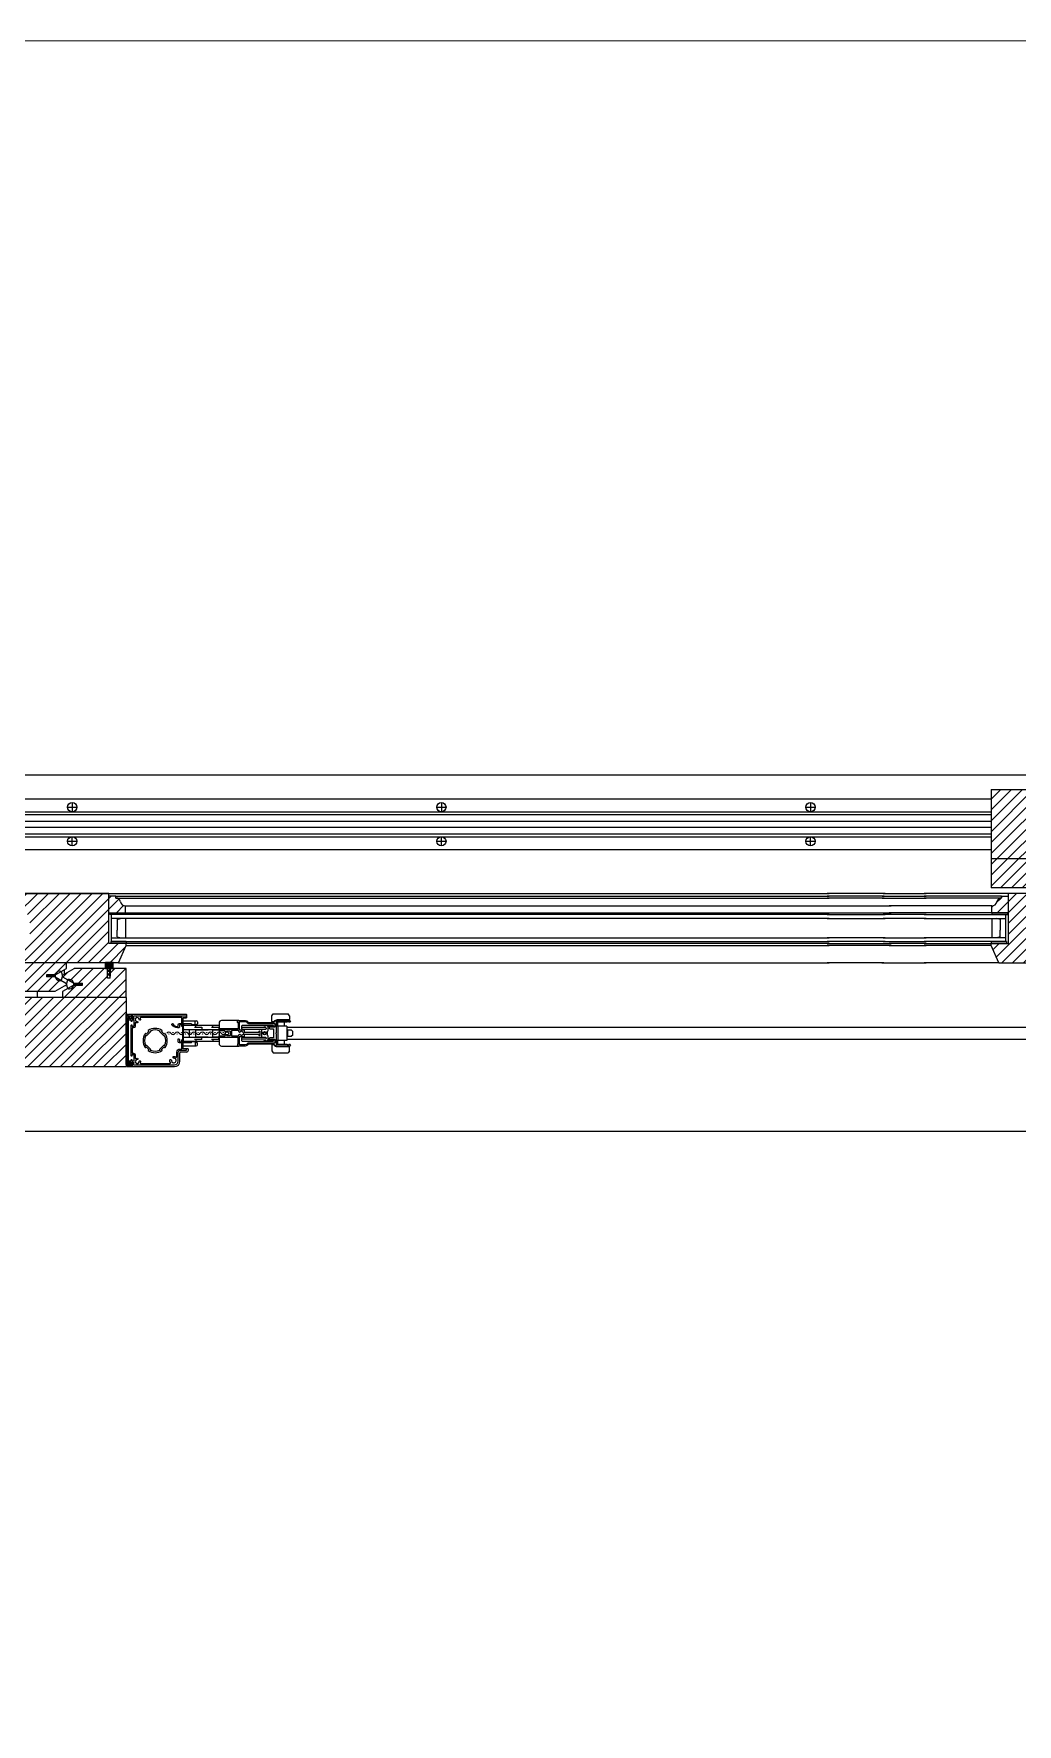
# Model space of a CAD drawing. Header units: inches. Extents: x 1985 to 11287, y 379 to 3234.
# Drawn here: x 8027.4 to 8059.4, y 1405.7 to 1460.6 of the extents above; entities that cross this region are included whole.
import ezdxf

# ---------------------------------------------------------------- set-up
doc = ezdxf.new("R2010")
doc.units = ezdxf.units.IN
doc.header["$MEASUREMENT"] = 0
doc.layers.get('0').update_dxf_attribs({"linetype": 'CONTINUOUS'})
for name, color, linetype in [('glass 99', 6, 'CONTINUOUS'), ('glazing tape 99', 7, 'CONTINUOUS'), ('hardware 99', 94, 'CONTINUOUS'), ('hatch 99', 1, 'CONTINUOUS'), ('screen 99', 4, 'CONTINUOUS'), ('separation 99', 3, 'CONTINUOUS'), ('weatherstripping 99', 5, 'CONTINUOUS'), ('wood detail 99', 7, 'CONTINUOUS')]:
    doc.layers.add(name, color=color, linetype=linetype)
pattern_1 = [(45, (8381.80447, 1077.70195), (-0.1767767, 0.1767767), [])]

# ---------------------------------------------------------------- blocks, each defined once
blk = doc.blocks.new('_Screen01')
for centre in [(5.2, 0.5), (1.7, -0.5)]:
    blk.add_circle(centre, 0.1)
for centre, start, end in [((1.7, -1), 30, 150), ((5.2, 1), 210, 330)]:
    blk.add_arc(centre, 2, start, end)

msp = doc.modelspace()

# ---------------------------------------------------------------- hatches: boundary and pattern name
at = {"layer": 'glazing tape 99'}
h = msp.add_hatch(color=7, dxfattribs=at)
h.paths.add_polyline_path([(8029.920043, 1432.070459), (8030.420043, 1432.070459), (8030.420043, 1432.007959), (8029.920043, 1432.007959)])
h.paths.add_polyline_path([(8029.943543, 1431.132959), (8030.443543, 1431.132959), (8030.443543, 1431.070459), (8029.943543, 1431.070459)])
h = msp.add_hatch(color=7, dxfattribs=at)
h.paths.add_polyline_path([(8029.920043, 1432.070459), (8030.420043, 1432.070459), (8030.420043, 1432.007959), (8029.920043, 1432.007959)])
h.paths.add_polyline_path([(8029.943543, 1431.132959), (8030.443543, 1431.132959), (8030.443543, 1431.070459), (8029.943543, 1431.070459)])
h = msp.add_hatch(color=7, dxfattribs=at)
h.paths.add_polyline_path([(8058.592042, 1432.070459), (8059.092042, 1432.070459), (8059.092042, 1432.007959), (8058.592042, 1432.007959)])
h.paths.add_polyline_path([(8058.568542, 1431.132959), (8059.068542, 1431.132959), (8059.068542, 1431.070459), (8058.568542, 1431.070459)])
h = msp.add_hatch(color=7, dxfattribs=at)
h.paths.add_polyline_path([(8058.592042, 1432.070459), (8059.092042, 1432.070459), (8059.092042, 1432.007959), (8058.592042, 1432.007959)])
h.paths.add_polyline_path([(8058.568542, 1431.132959), (8059.068542, 1431.132959), (8059.068542, 1431.070459), (8058.568542, 1431.070459)])
at = {"layer": 'hatch 99'}
h = msp.add_hatch(dxfattribs=at)
h.set_pattern_fill('ANSI31', color=256, scale=2, style=0)
h.set_pattern_definition(pattern_1)
h.paths.add_polyline_path([(8062.388792, 1435.796959, 0.350781059), (8062.245664, 1435.921959), (8062.232542, 1435.921959), (8062.232542, 1435.984459), (8062.006027, 1435.984459), (8062.006027, 1435.445459), (8062.545042, 1435.445459), (8062.545042, 1435.671959, -0.375199902)], flags=17)
h.paths.add_polyline_path([(8062.006027, 1436.070459), (8058.568542, 1436.070459), (8058.568542, 1433.820459), (8062.32747, 1433.820459), (8062.568542, 1434.382959), (8062.568542, 1434.445459), (8062.006027, 1434.445459)])
h.paths.add_polyline_path([(8060.631042, 1433.632963), (8060.631042, 1433.820459), (8058.568542, 1433.820459), (8058.568542, 1432.882959), (8060.256035, 1432.882959), (8060.631042, 1433.099469), (8060.631042, 1433.149707), (8060.266656, 1433.360085), (8059.985332, 1433.360085), (8059.985332, 1433.422585), (8060.266656, 1433.422585)])
h.paths.add_polyline_path([(8062.568542, 1433.632959), (8062.056189, 1433.632959), (8062.056189, 1433.319352), (8061.962189, 1433.319352), (8061.962189, 1433.632959), (8060.881035, 1433.632959), (8060.506042, 1433.416457), (8060.506042, 1433.366213), (8060.870422, 1433.155838), (8061.151752, 1433.155838), (8061.151752, 1433.093338), (8060.870422, 1433.093338), (8060.506042, 1432.882963), (8060.506042, 1432.695459), (8062.568542, 1432.695459)])
h.paths.add_polyline_path([(8059.131056, 1432.609459), (8058.901242, 1432.609459), (8058.901242, 1432.546959), (8058.888979, 1432.546959, 0.35125577), (8058.748771, 1432.424771, -0.380557848), (8058.592042, 1432.296959), (8058.592042, 1432.070459), (8059.131056, 1432.070459)], flags=17)
h.paths.add_polyline_path([(8062.568542, 1432.695459), (8059.131056, 1432.695459), (8059.131056, 1431.070459), (8058.568542, 1431.070459), (8058.568542, 1431.007959), (8058.809613, 1430.445459), (8062.568542, 1430.445459)])
h = msp.add_hatch(dxfattribs=at)
h.set_pattern_fill('ANSI31', color=256, scale=2, style=0)
h.set_pattern_definition(pattern_1)
h.paths.add_polyline_path([(8030.420043, 1432.296959, -0.375199902), (8030.263793, 1432.421959, 0.350781059), (8030.120665, 1432.546959), (8030.107543, 1432.546959), (8030.107543, 1432.609459), (8029.881029, 1432.609459), (8029.881029, 1432.070459), (8030.420043, 1432.070459)], flags=17)
h.paths.add_polyline_path([(8029.881029, 1432.695459), (8026.506043, 1432.695459), (8026.443543, 1432.695459), (8026.443543, 1432.429834), (8026.443543, 1432.007959), (8027.318543, 1432.007959), (8027.318543, 1431.132959), (8026.443543, 1431.132959), (8026.443543, 1430.445459), (8030.202472, 1430.445459), (8030.443543, 1431.007959), (8030.443543, 1431.070459), (8029.881029, 1431.070459)])
h.paths.add_polyline_path([(8028.141657, 1429.985085), (8027.860333, 1429.985085), (8027.860333, 1430.047585), (8028.141657, 1430.047585), (8028.506043, 1430.257963), (8028.506043, 1430.445459), (8026.506043, 1430.445459), (8026.443543, 1430.445459), (8026.443543, 1429.976709), (8026.443543, 1429.507959), (8028.131036, 1429.507959), (8028.506043, 1429.724469), (8028.506043, 1429.774707)])
h.paths.add_polyline_path([(8030.443543, 1430.257959), (8029.93119, 1430.257959), (8029.93119, 1429.944352), (8029.83719, 1429.944352), (8029.83719, 1430.257959), (8028.756036, 1430.257959), (8028.381043, 1430.041457), (8028.381043, 1429.991213), (8028.745424, 1429.780838), (8029.026753, 1429.780838), (8029.026753, 1429.718338), (8028.745424, 1429.718338), (8028.381043, 1429.507963), (8028.381043, 1429.320459), (8030.443543, 1429.320459)])
h.paths.add_polyline_path([(8030.443543, 1429.320459), (8027.006057, 1429.320459), (8027.006057, 1427.695459), (8026.443543, 1427.695459), (8026.443543, 1427.632959), (8026.684615, 1427.070459), (8030.443543, 1427.070459)])
h.paths.add_polyline_path([(8027.006057, 1429.234459), (8026.776243, 1429.234459), (8026.776243, 1429.171959), (8026.76398, 1429.171959, 0.35125577), (8026.623772, 1429.049771, -0.380557848), (8026.467043, 1428.921959), (8026.467043, 1428.695459), (8027.006057, 1428.695459)], flags=17)
at = {"layer": 'weatherstripping 99'}
h = msp.add_hatch(dxfattribs=at)
h.set_pattern_fill('ANSI36', color=256, scale=0.125, angle=315, style=0)
h.set_pattern_definition([(90, (9619.996642, 1618.080262), (-0.015625, 0.02734375), [0.0390625, -0.0078125, 0, -0.0078125])])
h.paths.add_polyline_path([(8029.77469, 1430.442292), (8029.77469, 1430.287852), (8030.02469, 1430.287852), (8030.02469, 1430.455394)])
msp.add_hatch(color=256, dxfattribs=at).paths.add_polyline_path([(8029.77469, 1430.287852), (8029.77469, 1430.256879), (8029.870211, 1430.256861), (8029.899939, 1430.223271), (8029.899939, 1430.163477), (8029.83769, 1430.207013), (8029.83769, 1430.178716), (8029.899939, 1430.13518), (8029.899939, 1430.056292), (8029.83769, 1430.099828), (8029.83769, 1430.071531), (8029.916439, 1430.005006), (8029.931191, 1430.005006), (8029.931191, 1430.256849), (8030.02469, 1430.25683), (8030.02469, 1430.287852)])

# ---------------------------------------------------------------- linework, layer by layer
at = {"layer": 'glass 99', "color": 6}
for p, q in [((8053.239438, 1432.007959), (8029.920043, 1432.007959)), ((8053.301938, 1432.007959), (8029.920043, 1432.007959)), ((8029.974729, 1431.132959), (8029.974729, 1432.007959)), ((8029.974729, 1431.132959), (8029.974729, 1432.007959)), ((8053.239438, 1432.007959), (8055.053674, 1432.007959)), ((8053.301938, 1432.007959), (8055.116174, 1432.007959)), ((8056.385767, 1432.007959), (8055.053674, 1432.007959)), ((8056.448267, 1432.007959), (8055.116174, 1432.007959)), ((8056.385767, 1432.007959), (8059.092042, 1432.007959)), ((8056.448267, 1432.007959), (8059.092042, 1432.007959)), ((8059.037356, 1431.132959), (8059.037356, 1432.007959)), ((8059.037356, 1431.132959), (8059.037356, 1432.007959)), ((8053.239438, 1431.882959), (8029.974729, 1431.882959)), ((8053.301938, 1431.882959), (8029.974729, 1431.882959)), ((8030.158037, 1431.852968), (8030.26582, 1431.882959)), ((8030.158037, 1431.852968), (8030.26582, 1431.882959)), ((8030.158037, 1431.852968), (8030.158037, 1431.507959)), ((8030.158037, 1431.852968), (8030.158037, 1431.507959)), ((8030.158037, 1431.28795), (8030.158037, 1431.507959)), ((8030.158037, 1431.28795), (8030.158037, 1431.507959)), ((8030.422417, 1431.882959), (8030.422417, 1431.257959)), ((8030.422417, 1431.882959), (8030.422417, 1431.257959)), ((8053.239438, 1431.882959), (8055.053674, 1431.882959)), ((8053.301938, 1431.882959), (8055.116174, 1431.882959)), ((8056.385767, 1431.882959), (8055.053674, 1431.882959)), ((8056.448267, 1431.882959), (8055.116174, 1431.882959)), ((8056.385767, 1431.882959), (8059.037356, 1431.882959)), ((8056.448267, 1431.882959), (8059.037356, 1431.882959)), ((8058.592042, 1431.882959), (8058.592042, 1431.257959)), ((8058.592042, 1431.882959), (8058.592042, 1431.257959)), ((8058.856422, 1431.852968), (8058.748639, 1431.882959)), ((8058.856422, 1431.852968), (8058.748639, 1431.882959)), ((8058.856422, 1431.852968), (8058.856422, 1431.507959)), ((8058.856422, 1431.852968), (8058.856422, 1431.507959)), ((8058.856422, 1431.28795), (8058.856422, 1431.507959)), ((8058.856422, 1431.28795), (8058.856422, 1431.507959)), ((8029.943543, 1431.132959), (8053.239438, 1431.132959)), ((8029.943543, 1431.132959), (8053.301938, 1431.132959)), ((8029.974729, 1431.257959), (8053.239438, 1431.257959)), ((8029.974729, 1431.257959), (8053.301938, 1431.257959)), ((8030.158037, 1431.28795), (8030.26582, 1431.257959)), ((8030.158037, 1431.28795), (8030.26582, 1431.257959)), ((8055.053674, 1431.257959), (8053.239438, 1431.257959)), ((8055.053674, 1431.132959), (8053.239438, 1431.132959)), ((8055.116174, 1431.257959), (8053.301938, 1431.257959)), ((8055.116174, 1431.132959), (8053.301938, 1431.132959)), ((8055.053674, 1431.257959), (8056.385767, 1431.257959)), ((8055.053674, 1431.132959), (8056.385767, 1431.132959)), ((8055.116174, 1431.257959), (8056.448267, 1431.257959)), ((8055.116174, 1431.132959), (8056.448267, 1431.132959)), ((8059.037356, 1431.257959), (8056.385767, 1431.257959)), ((8059.068542, 1431.132959), (8056.385767, 1431.132959)), ((8059.037356, 1431.257959), (8056.448267, 1431.257959)), ((8059.068542, 1431.132959), (8056.448267, 1431.132959)), ((8058.856422, 1431.28795), (8058.748639, 1431.257959)), ((8058.856422, 1431.28795), (8058.748639, 1431.257959))]:
    msp.add_line(p, q, dxfattribs=at)
at = {"layer": 'glazing tape 99', "color": 7}
for p, q in [((8029.920043, 1432.070459), (8029.920043, 1432.007959)), ((8029.920043, 1432.070459), (8029.920043, 1432.007959)), ((8030.420043, 1432.070459), (8030.420043, 1432.007959)), ((8030.420043, 1432.070459), (8030.420043, 1432.007959)), ((8058.592042, 1432.070459), (8058.592042, 1432.007959)), ((8058.592042, 1432.070459), (8058.592042, 1432.007959)), ((8059.092042, 1432.070459), (8059.092042, 1432.007959)), ((8059.092042, 1432.070459), (8059.092042, 1432.007959))]:
    msp.add_line(p, q, dxfattribs=at)
at = {"layer": 'glazing tape 99'}
for p, q in [((8030.420043, 1432.007959), (8029.920043, 1432.007959)), ((8030.420043, 1432.007959), (8029.920043, 1432.007959)), ((8059.092042, 1432.007959), (8058.592042, 1432.007959)), ((8059.092042, 1432.007959), (8058.592042, 1432.007959)), ((8029.943543, 1431.132959), (8029.943543, 1431.070459)), ((8030.443543, 1431.132959), (8029.943543, 1431.132959)), ((8029.943543, 1431.132959), (8029.943543, 1431.070459)), ((8030.443543, 1431.132959), (8029.943543, 1431.132959)), ((8030.443543, 1431.132959), (8030.443543, 1431.070459)), ((8030.443543, 1431.132959), (8030.443543, 1431.070459)), ((8058.568542, 1431.132959), (8059.068542, 1431.132959)), ((8058.568542, 1431.132959), (8058.568542, 1431.070459)), ((8058.568542, 1431.132959), (8059.068542, 1431.132959)), ((8058.568542, 1431.132959), (8058.568542, 1431.070459)), ((8059.068542, 1431.132959), (8059.068542, 1431.070459)), ((8059.068542, 1431.132959), (8059.068542, 1431.070459))]:
    msp.add_line(p, q, dxfattribs=at)
at = {"layer": 'hardware 99'}
for p, q in [((8026.443543, 1435.770459), (8058.568542, 1435.770459)), ((8026.443543, 1435.350459), (8058.568542, 1435.350459)), ((8026.443543, 1435.260459), (8058.568542, 1435.260459)), ((8028.543543, 1435.500459), (8028.843543, 1435.500459)), ((8028.693543, 1435.650459), (8028.693543, 1435.350459)), ((8040.543543, 1435.500459), (8040.843543, 1435.500459)), ((8040.693543, 1435.650459), (8040.693543, 1435.350459)), ((8052.543543, 1435.500459), (8052.843543, 1435.500459)), ((8052.693543, 1435.650459), (8052.693543, 1435.350459)), ((8026.443543, 1435.045459), (8058.568542, 1435.045459)), ((8026.443543, 1434.845459), (8058.568542, 1434.845459)), ((8026.443543, 1434.630459), (8058.568542, 1434.630459)), ((8026.443543, 1434.540459), (8058.568542, 1434.540459)), ((8028.543543, 1434.390459), (8028.843543, 1434.390459)), ((8028.693543, 1434.240459), (8028.693543, 1434.540459)), ((8040.543543, 1434.390459), (8040.843543, 1434.390459)), ((8040.693543, 1434.240459), (8040.693543, 1434.540459)), ((8052.543543, 1434.390459), (8052.843543, 1434.390459)), ((8052.693543, 1434.240459), (8052.693543, 1434.540459)), ((8026.443543, 1434.120459), (8058.568542, 1434.120459))]:
    msp.add_line(p, q, dxfattribs=at)
for centre in [(8028.693543, 1435.500459), (8040.693543, 1435.500459), (8052.693543, 1435.500459), (8028.693543, 1434.390459), (8040.693543, 1434.390459), (8052.693543, 1434.390459)]:
    msp.add_circle(centre, 0.15, dxfattribs=at)
at = {"layer": 'screen 99'}
for p, q in [((8030.520568, 1428.724074), (8030.611424, 1428.716125)), ((8032.404169, 1428.763369), (8030.522283, 1428.763369)), ((8030.664015, 1428.716125), (8030.611424, 1428.716125)), ((8030.664015, 1428.716125), (8030.664015, 1428.633448)), ((8032.293933, 1428.65707), (8032.293933, 1427.649198)), ((8032.404169, 1428.65707), (8032.293933, 1428.65707)), ((8032.293933, 1427.661009), (8032.293933, 1428.645259)), ((8032.423854, 1428.676755), (8032.423854, 1428.743684)), ((8035.184611, 1428.723999), (8035.223981, 1428.783054)), ((8035.184611, 1428.53896), (8035.184611, 1428.723999)), ((8035.223981, 1428.783054), (8035.716106, 1428.783054)), ((8035.755476, 1428.723999), (8035.716106, 1428.783054)), ((8035.755476, 1428.723999), (8035.755476, 1428.598015)), ((8030.510472, 1428.613763), (8030.510472, 1427.220065)), ((8030.664015, 1428.633448), (8030.530157, 1428.633448)), ((8032.277576, 1428.369669), (8032.254563, 1428.369669)), ((8032.293933, 1428.562582), (8032.727003, 1428.562582)), ((8032.569523, 1428.464157), (8032.293933, 1428.464157)), ((8032.313618, 1427.905103), (8032.313618, 1428.401165)), ((8032.333303, 1428.42085), (8032.687633, 1428.42085)), ((8032.333303, 1428.279118), (8033.468079, 1428.279118)), ((8032.510468, 1428.02715), (8032.510468, 1428.279118)), ((8032.569523, 1428.464157), (8032.569523, 1428.432661)), ((8032.707318, 1428.432661), (8032.569523, 1428.432661)), ((8032.620704, 1428.42085), (8032.620704, 1428.432661)), ((8032.908105, 1428.34211), (8032.667948, 1428.34211)), ((8032.679759, 1428.432661), (8032.679759, 1428.42085)), ((8032.687633, 1428.432661), (8032.687633, 1428.562582)), ((8032.707318, 1428.432661), (8032.766373, 1428.464157)), ((8032.707318, 1428.34211), (8032.707318, 1428.401165)), ((8032.707318, 1428.02715), (8032.707318, 1428.279118)), ((8032.707318, 1428.267307), (8033.108892, 1428.267307)), ((8032.727003, 1428.416913), (8033.238813, 1428.416913)), ((8032.766373, 1428.523212), (8032.766373, 1428.464157)), ((8032.908105, 1428.349984), (8032.908105, 1428.298803)), ((8033.108892, 1428.279118), (8033.108892, 1428.267307)), ((8033.459285, 1428.34211), (8033.219128, 1428.34211)), ((8033.258498, 1428.34211), (8033.258498, 1428.397228)), ((8033.258498, 1428.02715), (8033.258498, 1428.279118)), ((8033.258498, 1428.267307), (8033.468079, 1428.267307)), ((8033.278183, 1428.416913), (8033.468079, 1428.416913)), ((8033.459285, 1428.349984), (8033.459285, 1428.298803)), ((8033.468079, 1428.487779), (8033.468079, 1427.818489)), ((8034.07044, 1428.294866), (8033.487764, 1428.294866)), ((8034.105873, 1428.566519), (8033.546819, 1428.566519)), ((8034.07044, 1428.506315), (8034.07044, 1428.546834)), ((8034.090125, 1428.479905), (8034.090125, 1428.314551)), ((8034.208235, 1428.298803), (8034.208235, 1428.397228)), ((8034.22792, 1428.416913), (8035.21217, 1428.416913)), ((8034.97595, 1428.34211), (8034.22792, 1428.34211)), ((8034.97595, 1428.279118), (8034.22792, 1428.279118)), ((8034.85784, 1428.02715), (8034.85784, 1428.279118)), ((8034.995635, 1428.322425), (8034.995635, 1428.298803)), ((8035.05469, 1428.369669), (8035.034724, 1428.389354)), ((8035.038942, 1428.220063), (8035.05469, 1428.220063)), ((8035.038942, 1428.086205), (8035.038942, 1428.220063)), ((8035.21217, 1428.369669), (8035.05469, 1428.369669)), ((8035.05469, 1428.369669), (8035.05469, 1428.220063)), ((8035.238749, 1428.527149), (8035.196422, 1428.527149)), ((8035.231855, 1428.397228), (8035.231855, 1428.389354)), ((8035.664925, 1428.389354), (8035.318469, 1428.389354)), ((8035.743665, 1428.586204), (8035.357839, 1428.586204)), ((8035.361776, 1428.586204), (8035.361776, 1428.566519)), ((8035.361776, 1428.511401), (8035.361776, 1428.389354)), ((8035.377524, 1428.389354), (8035.377524, 1427.916914)), ((8035.578311, 1428.586204), (8035.578311, 1428.566519)), ((8035.578311, 1428.511401), (8035.578311, 1428.389354)), ((8035.664925, 1428.389354), (8035.664925, 1427.916914)), ((8035.688547, 1428.251559), (8035.688547, 1428.054709)), ((8035.865712, 1428.212189), (8035.826342, 1428.251559)), ((8035.865712, 1428.094079), (8035.826342, 1428.054709)), ((8032.412043, 1427.542899), (8032.215193, 1427.542899)), ((8032.277576, 1427.936599), (8032.254563, 1427.936599)), ((8032.569523, 1427.842111), (8032.293933, 1427.842111)), ((8032.293933, 1427.743686), (8032.727003, 1427.743686)), ((8032.451413, 1427.649198), (8032.293933, 1427.649198)), ((8032.333303, 1428.02715), (8033.468079, 1428.02715)), ((8032.687633, 1427.885418), (8032.333303, 1427.885418)), ((8032.471098, 1427.601954), (8032.471098, 1427.629513)), ((8032.707318, 1427.873607), (8032.569523, 1427.873607)), ((8032.569523, 1427.842111), (8032.569523, 1427.873607)), ((8032.620704, 1427.873607), (8032.620704, 1427.885418)), ((8032.667948, 1427.964158), (8032.908105, 1427.964158)), ((8032.679759, 1427.885418), (8032.679759, 1427.873607)), ((8032.687633, 1427.873607), (8032.687633, 1427.743686)), ((8032.707318, 1428.038961), (8033.108892, 1428.038961)), ((8032.707318, 1427.964158), (8032.707318, 1427.905103)), ((8032.707318, 1427.873607), (8032.766373, 1427.842111)), ((8033.238813, 1427.889355), (8032.727003, 1427.889355)), ((8032.766373, 1427.783056), (8032.766373, 1427.842111)), ((8032.908105, 1427.956284), (8032.908105, 1428.007465)), ((8033.108892, 1428.038961), (8033.108892, 1428.02715)), ((8033.219128, 1427.964158), (8033.459285, 1427.964158)), ((8033.258498, 1428.038961), (8033.468079, 1428.038961)), ((8033.258498, 1427.964158), (8033.258498, 1427.90904)), ((8033.468079, 1427.889355), (8033.278183, 1427.889355)), ((8033.459285, 1427.956284), (8033.459285, 1428.007465)), ((8034.07044, 1428.011402), (8033.487764, 1428.011402)), ((8033.546819, 1427.739749), (8034.105873, 1427.739749)), ((8034.07044, 1427.799953), (8034.07044, 1427.759434)), ((8034.090125, 1427.826363), (8034.090125, 1427.991717)), ((8034.208235, 1427.90904), (8034.208235, 1428.007465)), ((8034.22792, 1428.02715), (8034.97595, 1428.02715)), ((8034.97595, 1427.964158), (8034.22792, 1427.964158)), ((8035.21217, 1427.889355), (8034.22792, 1427.889355)), ((8034.995635, 1428.007465), (8034.995635, 1427.983843)), ((8035.05469, 1427.936599), (8035.034724, 1427.916914)), ((8035.05469, 1428.086205), (8035.038942, 1428.086205)), ((8035.05469, 1428.086205), (8035.05469, 1427.936599)), ((8035.05469, 1427.936599), (8035.21217, 1427.936599)), ((8035.184611, 1427.767308), (8035.184611, 1427.582269)), ((8035.184611, 1427.582269), (8035.223981, 1427.523214)), ((8035.238749, 1427.779119), (8035.196422, 1427.779119)), ((8035.231855, 1427.916914), (8035.231855, 1427.90904)), ((8035.664925, 1427.916914), (8035.318469, 1427.916914)), ((8035.357839, 1427.720064), (8035.743665, 1427.720064)), ((8035.361776, 1427.916914), (8035.361776, 1427.794867)), ((8035.361776, 1427.739749), (8035.361776, 1427.720064)), ((8035.578311, 1427.916914), (8035.578311, 1427.794867)), ((8035.578311, 1427.739749), (8035.578311, 1427.720064)), ((8035.755476, 1427.582269), (8035.716106, 1427.523214)), ((8035.755476, 1427.582269), (8035.755476, 1427.708253)), ((8030.481198, 1427.109754), (8030.572054, 1427.117703)), ((8030.482913, 1427.070459), (8032.018343, 1427.070459)), ((8030.664015, 1427.20038), (8030.530157, 1427.20038)), ((8030.572054, 1427.117703), (8030.664015, 1427.117703)), ((8030.664015, 1427.20038), (8030.664015, 1427.117703)), ((8032.195508, 1427.247624), (8032.195508, 1427.523214)), ((8035.223981, 1427.523214), (8035.716106, 1427.523214))]:
    msp.add_line(p, q, dxfattribs=at)
for points in [[(8030.471102, 1427.129514, -0.414213562), (8030.443543, 1427.157073), (8030.443543, 1428.771243, -0.414213562), (8030.455354, 1428.783054), (8030.471102, 1428.783054, -0.414213562), (8030.482913, 1428.771243), (8030.482913, 1428.716125, 0.414213562), (8030.494724, 1428.704314), (8030.620708, 1428.704314, -0.855700792), (8030.626721, 1428.665885), (8030.575869, 1428.649572, -0.50834698), (8030.56559, 1428.65707), (8030.56559, 1428.661007, 0.414213562), (8030.557716, 1428.668881), (8030.502598, 1428.668881, 0.414213562), (8030.490787, 1428.65707), (8030.490787, 1428.170992, -0.131652498), (8030.489732, 1428.167055), (8030.483968, 1428.157071, 0.267949192), (8030.483968, 1428.149197), (8030.489732, 1428.139213, -0.131652498), (8030.490787, 1428.135276), (8030.490787, 1427.934772, -0.131652498), (8030.489732, 1427.930835), (8030.483968, 1427.920851, 0.267949192), (8030.483968, 1427.912977), (8030.489732, 1427.902993, -0.131652498), (8030.490787, 1427.899056), (8030.490787, 1427.176758, 0.414213562), (8030.502598, 1427.164947), (8030.557716, 1427.164947, 0.414213562), (8030.56559, 1427.172821), (8030.56559, 1427.176758, -0.50834698), (8030.575869, 1427.184256), (8030.626721, 1427.167943, -0.855700792), (8030.620708, 1427.129514)], [(8031.16653, 1427.591702, 0.308651193), (8031.610316, 1427.591702, 0.470000501), (8031.612011, 1427.60981), (8031.604174, 1427.617647, -0.414213562), (8031.604174, 1427.63435), (8031.670987, 1427.701163, -0.414213562), (8031.68769, 1427.701163), (8031.695528, 1427.693326, 0.470000501), (8031.713636, 1427.695021, 0.308651193), (8031.713636, 1428.138807, 0.470000501), (8031.695528, 1428.140502), (8031.68769, 1428.132665, -0.414213562), (8031.670987, 1428.132665), (8031.604174, 1428.199478, -0.414213562), (8031.604174, 1428.216181), (8031.612011, 1428.224019, 0.470000501), (8031.610316, 1428.242127, 0.308651193), (8031.16653, 1428.242127, 0.470000501), (8031.164835, 1428.224019), (8031.172673, 1428.216181, -0.414213562), (8031.172673, 1428.199478), (8031.105859, 1428.132665, -0.414213562), (8031.089156, 1428.132665), (8031.081319, 1428.140502, 0.470000501), (8031.063211, 1428.138807, 0.308651193), (8031.063211, 1427.695021, 0.470000501), (8031.081319, 1427.693326), (8031.089156, 1427.701163, -0.414213562), (8031.105859, 1427.701163), (8031.172673, 1427.63435, -0.414213562), (8031.172673, 1427.617647), (8031.164835, 1427.60981, 0.470000501)], [(8031.544105, 1427.607407, 0.511162443), (8031.546135, 1427.620009), (8031.540145, 1427.625999, -0.414213562), (8031.540145, 1427.637134), (8031.668203, 1427.765193, -0.414213562), (8031.679339, 1427.765193), (8031.685329, 1427.759203, 0.511162443), (8031.697931, 1427.761232, 0.23733328), (8031.697931, 1428.072596, 0.511162443), (8031.685329, 1428.074626), (8031.679339, 1428.068636, -0.414213562), (8031.668203, 1428.068636), (8031.540145, 1428.196694, -0.414213562), (8031.540145, 1428.20783), (8031.546135, 1428.21382, 0.511162443), (8031.544105, 1428.226422, 0.23733328), (8031.232741, 1428.226422, 0.511162443), (8031.230712, 1428.21382), (8031.236702, 1428.20783, -0.414213562), (8031.236702, 1428.196694), (8031.108643, 1428.068636, -0.414213562), (8031.097508, 1428.068636), (8031.091518, 1428.074626, 0.511162443), (8031.078916, 1428.072596, 0.23733328), (8031.078916, 1427.761232, 0.511162443), (8031.091518, 1427.759203), (8031.097508, 1427.765193, -0.414213562), (8031.108643, 1427.765193), (8031.236702, 1427.637134, -0.414213562), (8031.236702, 1427.625999), (8031.230712, 1427.620009, 0.511162443), (8031.232741, 1427.607407, 0.23733328)], [(8033.822409, 1428.086205, 0.414213562), (8033.842094, 1428.10589), (8033.842094, 1428.200378, 0.414213562), (8033.822409, 1428.220063), (8033.714533, 1428.220063, 0.323907171), (8033.703314, 1428.211943, -0.852497554), (8033.664929, 1428.218095), (8033.664929, 1428.224, 0.414213562), (8033.653118, 1428.235811), (8033.47989, 1428.235811, -0.414213562), (8033.468079, 1428.247622), (8033.468079, 1428.259433, -0.414213562), (8033.495638, 1428.286992), (8034.078314, 1428.286992, 0.414213562), (8034.097999, 1428.306677), (8034.097999, 1428.48811, 0.365977382), (8034.088157, 1428.499755, -0.365977382), (8034.078314, 1428.511401), (8034.078314, 1428.53896, -0.414213562), (8034.105873, 1428.566519), (8034.314534, 1428.566519, -0.245392684), (8034.411462, 1428.515901, 0.245392684), (8034.427616, 1428.507464), (8035.244758, 1428.507464, 0.245392684), (8035.260912, 1428.515901, -0.245392684), (8035.357839, 1428.566519), (8035.76335, 1428.566519, -1), (8035.76335, 1428.511401), (8035.743665, 1428.511401, -0.414213562), (8035.735791, 1428.519275), (8035.735791, 1428.527149, 0.414213562), (8035.727917, 1428.535023), (8035.692484, 1428.535023, 0.414213562), (8035.68461, 1428.527149), (8035.68461, 1428.519275, -0.414213562), (8035.676736, 1428.511401), (8035.33028, 1428.511401, 0.414213562), (8035.318469, 1428.49959), (8035.318469, 1428.170992, -0.131652498), (8035.317415, 1428.167055), (8035.31165, 1428.157071, 0.267949192), (8035.31165, 1428.149197), (8035.317415, 1428.139213, -0.131652498), (8035.318469, 1428.135276), (8035.318469, 1427.806678, 0.414213562), (8035.33028, 1427.794867), (8035.676736, 1427.794867, -0.414213562), (8035.68461, 1427.786993), (8035.68461, 1427.779119, 0.414213562), (8035.692484, 1427.771245), (8035.727917, 1427.771245, 0.414213562), (8035.735791, 1427.779119), (8035.735791, 1427.786993, -0.414213562), (8035.743665, 1427.794867), (8035.76335, 1427.794867, -1), (8035.76335, 1427.739749), (8035.357839, 1427.739749, -0.245392684), (8035.260912, 1427.790368, 0.245392684), (8035.244758, 1427.798804), (8034.427616, 1427.798804, 0.245392684), (8034.411462, 1427.790368, -0.245392684), (8034.314534, 1427.739749), (8034.105873, 1427.739749, -0.414213562), (8034.078314, 1427.767308), (8034.078314, 1427.794867, -0.365977382), (8034.088157, 1427.806513, 0.365977382), (8034.097999, 1427.818159), (8034.097999, 1427.999591, 0.414213562), (8034.078314, 1428.019276), (8033.495638, 1428.019276, -0.414213562), (8033.468079, 1428.046835), (8033.468079, 1428.058646, -0.414213562), (8033.47989, 1428.070457), (8033.653118, 1428.070457, 0.414213562), (8033.664929, 1428.082268), (8033.664929, 1428.088174, -0.852497554), (8033.703314, 1428.094325, 0.323907171), (8033.714533, 1428.086205)], [(8034.177365, 1428.093095, -0.125502335), (8034.15094, 1428.109555, 0.345430296), (8034.126883, 1428.112984), (8034.103905, 1428.099718, 0.267949192), (8034.097999, 1428.089489), (8034.097999, 1428.06652, -0.414213562), (8034.086188, 1428.054709), (8033.893275, 1428.054709, -0.414213562), (8033.881464, 1428.06652), (8033.881464, 1428.239748, -0.414213562), (8033.893275, 1428.251559), (8034.086188, 1428.251559, -0.414213562), (8034.097999, 1428.239748), (8034.097999, 1428.216779, 0.267949192), (8034.103905, 1428.20655), (8034.127254, 1428.193069, 0.34688676), (8034.150714, 1428.196476, -0.126823654), (8034.177365, 1428.213173, -0.774596669), (8034.215484, 1428.213173, -0.731722677), (8034.215484, 1428.093095, -0.774596669)], [(8034.133432, 1428.519275, -0.414213562), (8034.145243, 1428.531086), (8034.314534, 1428.531086, -0.245392684), (8034.382383, 1428.495653, 0.245392684), (8034.427616, 1428.472031), (8035.267288, 1428.472031, -0.414213562), (8035.279099, 1428.46022), (8035.279099, 1428.359827, -0.414213562), (8035.267288, 1428.348016), (8035.117682, 1428.348016, 0.414213562), (8035.097997, 1428.328331), (8035.097997, 1428.320457, 0.414213562), (8035.117682, 1428.300772), (8035.227918, 1428.300772, -0.414213562), (8035.239729, 1428.288961), (8035.239729, 1428.017308, -0.414213562), (8035.227918, 1428.005497), (8035.117682, 1428.005497, 0.414213562), (8035.097997, 1427.985812), (8035.097997, 1427.977938, 0.414213562), (8035.117682, 1427.958253), (8035.267288, 1427.958253, -0.414213562), (8035.279099, 1427.946442), (8035.279099, 1427.846048, -0.414213562), (8035.267288, 1427.834237), (8034.427616, 1427.834237, 0.245392684), (8034.382383, 1427.810615, -0.245392684), (8034.314534, 1427.775182), (8034.145243, 1427.775182, -0.414213562), (8034.133432, 1427.786993), (8034.133432, 1428.035024, -0.414213562), (8034.145243, 1428.046835), (8034.275164, 1428.046835, 0.414213562), (8034.294849, 1428.06652), (8034.294849, 1428.115733, -0.414213562), (8034.30666, 1428.127544), (8034.747604, 1428.127544, -0.414213562), (8034.759415, 1428.115733), (8034.759415, 1428.094079, 1), (8034.798785, 1428.094079), (8034.798785, 1428.212189, 1), (8034.759415, 1428.212189), (8034.759415, 1428.190536, -0.414213562), (8034.747604, 1428.178725), (8034.30666, 1428.178725, -0.414213562), (8034.294849, 1428.190536), (8034.294849, 1428.239748, 0.414213562), (8034.275164, 1428.259433), (8034.145243, 1428.259433, -0.414213562), (8034.133432, 1428.271244)]]:
    msp.add_lwpolyline(points, format="xyb", close=True, dxfattribs=at)
for points in [[(8032.277576, 1428.369669), (8032.292878, 1428.396173, 0.131652498), (8032.293933, 1428.40011), (8032.293933, 1428.645259, -0.414213562), (8032.305744, 1428.65707), (8032.392358, 1428.65707, 0.414213562), (8032.412043, 1428.676755), (8032.412043, 1428.684629, 0.414213562), (8032.392358, 1428.704314), (8030.691574, 1428.704314, 0.939220534), (8030.689114, 1428.665099, -0.377964473), (8030.699448, 1428.65338), (8030.699448, 1428.637385, -0.414213562), (8030.687637, 1428.625574), (8030.56559, 1428.625574, -0.414213562), (8030.557716, 1428.633448), (8030.557716, 1428.649196, 0.414213562), (8030.549842, 1428.65707), (8030.541968, 1428.65707, 0.414213562), (8030.502598, 1428.6177), (8030.502598, 1428.601952, 0.414213562), (8030.514409, 1428.590141), (8030.589212, 1428.590141, -0.414213562), (8030.601023, 1428.57833), (8030.601023, 1428.554708, 0.414213562), (8030.612834, 1428.542897), (8030.628582, 1428.542897, 0.414213562), (8030.640393, 1428.554708), (8030.640393, 1428.57833, -0.414213562), (8030.652204, 1428.590141), (8030.687637, 1428.590141, -0.414213562), (8030.699448, 1428.57833), (8030.699448, 1428.38148, -0.414213562), (8030.687637, 1428.369669), (8030.652204, 1428.369669, -0.414213562), (8030.640393, 1428.38148), (8030.640393, 1428.405102, 0.414213562), (8030.628582, 1428.416913), (8030.612834, 1428.416913, 0.414213562), (8030.601023, 1428.405102), (8030.601023, 1427.428726, 0.414213562), (8030.612834, 1427.416915), (8030.628582, 1427.416915, 0.414213562), (8030.640393, 1427.428726), (8030.640393, 1427.452348, -0.414213562), (8030.652204, 1427.464159), (8030.687637, 1427.464159, -0.414213562), (8030.699448, 1427.452348), (8030.699448, 1427.255498, -0.414213562), (8030.687637, 1427.243687), (8030.652204, 1427.243687, -0.414213562), (8030.640393, 1427.255498), (8030.640393, 1427.27912, 0.414213562), (8030.628582, 1427.290931), (8030.612834, 1427.290931, 0.414213562), (8030.601023, 1427.27912), (8030.601023, 1427.255498, -0.414213562), (8030.589212, 1427.243687), (8030.514409, 1427.243687, 0.414213562), (8030.502598, 1427.231876), (8030.502598, 1427.216128, 0.414213562), (8030.541968, 1427.176758), (8030.549842, 1427.176758, 0.414213562), (8030.557716, 1427.184632), (8030.557716, 1427.20038, -0.414213562), (8030.56559, 1427.208254), (8030.687637, 1427.208254, -0.414213562), (8030.699448, 1427.196443), (8030.699448, 1427.180448, -0.377964473), (8030.689114, 1427.16873, 0.939220534), (8030.691574, 1427.129514), (8032.018343, 1427.129514, 0.414213562), (8032.136453, 1427.247624), (8032.136453, 1427.542899, -0.414213562), (8032.195508, 1427.601954), (8032.392358, 1427.601954, 0.414213562), (8032.412043, 1427.621639), (8032.412043, 1427.629513, 0.414213562), (8032.392358, 1427.649198), (8032.305744, 1427.649198, -0.414213562), (8032.293933, 1427.661009), (8032.293933, 1427.906158, 0.131652498), (8032.292878, 1427.910095), (8032.277576, 1427.936599)], [(8032.254563, 1428.369669), (8032.254563, 1428.416913, 0.414213562), (8032.242752, 1428.428724), (8032.187634, 1428.428724, 0.414213562), (8032.175823, 1428.416913), (8032.175823, 1428.349984, -0.414213562), (8032.156138, 1428.330299), (8032.116768, 1428.330299, -0.267949192), (8031.929243, 1428.438567, -1), (8031.963339, 1428.458252, 0.267949192), (8032.116768, 1428.369669), (8032.124642, 1428.369669, 0.414213562), (8032.136453, 1428.38148), (8032.136453, 1428.428724, -0.414213562), (8032.175823, 1428.468094), (8032.242752, 1428.468094, 0.414213562), (8032.254563, 1428.479905), (8032.254563, 1428.653133, 0.414213562), (8032.242752, 1428.664944), (8030.920411, 1428.664944, 0.533909272), (8030.902211, 1428.63776, -0.104861434), (8030.910039, 1428.595189, -1), (8030.870684, 1428.596255, 2.509845705), (8030.807507, 1428.533078, -1), (8030.808573, 1428.493723, -0.104861434), (8030.766002, 1428.501552, 0.533909272), (8030.738818, 1428.483351), (8030.738818, 1428.38148, -0.414213562), (8030.687637, 1428.330299), (8030.652204, 1428.330299, 0.414213562), (8030.640393, 1428.318488), (8030.640393, 1427.51534, 0.414213562), (8030.652204, 1427.503529), (8030.687637, 1427.503529, -0.414213562)], [(8030.687637, 1427.503529, -0.414213562), (8030.738818, 1427.452348), (8030.738818, 1427.350477, 0.533909272), (8030.766002, 1427.332277, -0.104861434), (8030.808573, 1427.340105, -1), (8030.807507, 1427.30075, 2.509845705), (8030.870684, 1427.237573, -1), (8030.910039, 1427.238639, -0.104861434), (8030.902211, 1427.196068, 0.533909272), (8030.920411, 1427.168884), (8031.866842, 1427.168884, 0.582317023), (8031.883742, 1427.198664, -0.158043159), (8031.865324, 1427.279143, -0.465926262), (8031.890027, 1427.296417), (8031.909392, 1427.291228, -0.353997292), (8031.923956, 1427.271192, 0.121062731), (8031.930664, 1427.236128, -0.159587181), (8031.932052, 1427.223952, 0.538815906), (8031.955302, 1427.200703, -0.159587181), (8031.967477, 1427.199315, 0.695482376), (8032.066652, 1427.298491, -0.159587181), (8032.065265, 1427.310666, 0.538815906), (8032.042015, 1427.333916, -0.159587181), (8032.02984, 1427.335303, 0.121062731), (8031.994776, 1427.342011, -0.353997292), (8031.97474, 1427.356575), (8031.969551, 1427.37594, -0.465926262), (8031.986825, 1427.400643, -0.158043159), (8032.067303, 1427.382226, 0.582317023), (8032.097083, 1427.399125), (8032.097083, 1427.542899, -0.414213562), (8032.195508, 1427.641324), (8032.242752, 1427.641324, 0.414213562), (8032.254563, 1427.653135), (8032.254563, 1427.826363, 0.414213562), (8032.242752, 1427.838174), (8032.175823, 1427.838174, -0.414213562), (8032.136453, 1427.877544), (8032.136453, 1427.956284, -1), (8032.175823, 1427.956284), (8032.175823, 1427.889355, 0.414213562), (8032.187634, 1427.877544), (8032.242752, 1427.877544, 0.414213562), (8032.254563, 1427.889355), (8032.254563, 1427.936599, 0.414213562)]]:
    msp.add_lwpolyline(points, format="xyb", dxfattribs=at)
for points in [[(8035.664925, 1428.349984), (8093.980943, 1428.349984)], [(8035.826342, 1428.251559), (8035.664925, 1428.251559)], [(8035.865712, 1428.094079), (8035.865712, 1428.212189)], [(8035.664925, 1428.054709), (8035.826342, 1428.054709)], [(8093.980943, 1427.956284), (8035.664925, 1427.956284)]]:
    msp.add_lwpolyline(points, dxfattribs=at)
for centre, radius in [((8033.723984, 1428.153134), 0.049213), ((8034.948391, 1428.153134), 0.055118), ((8034.948391, 1428.153134), 0.03937)]:
    msp.add_circle(centre, radius, dxfattribs=at)
for centre, radius, start, end in [((8030.522283, 1428.743684), 0.019685, 90, 265), ((8032.404169, 1428.743684), 0.019685, 0, 90), ((8032.404169, 1428.676755), 0.019685, 270, 0), ((8030.530157, 1428.613763), 0.019685, 90, 180), ((8032.333303, 1428.401165), 0.019685, 90, 180), ((8032.333303, 1428.298803), 0.019685, 180, 270), ((8032.687633, 1428.401165), 0.019685, 0, 90), ((8032.727003, 1428.397228), 0.019685, 90, 180), ((8032.727003, 1428.523212), 0.03937, 0, 90), ((8033.238813, 1428.397228), 0.019685, 0, 90), ((8033.278183, 1428.397228), 0.019685, 90, 180), ((8033.546819, 1428.487779), 0.07874, 90, 180), ((8033.487764, 1428.314551), 0.019685, 180, 270), ((8034.050755, 1428.546834), 0.019685, 0, 90), ((8034.062566, 1428.479905), 0.027559, 0, 73.3984505), ((8034.07044, 1428.314551), 0.019685, 270, 0), ((8034.22792, 1428.397228), 0.019685, 90, 180), ((8034.22792, 1428.322425), 0.019685, 90, 180), ((8034.22792, 1428.298803), 0.019685, 180, 270), ((8034.956265, 1428.495653), 0.098425, 233.1301024, 306.8698976), ((8034.97595, 1428.322425), 0.019685, 0, 90), ((8034.97595, 1428.298803), 0.019685, 270, 0), ((8035.196422, 1428.53896), 0.011811, 180, 270), ((8035.21217, 1428.397228), 0.019685, 0, 90), ((8035.21217, 1428.389354), 0.019685, 270, 0), ((8035.238749, 1428.53896), 0.011811, 270, 322.7522191), ((8035.357839, 1428.448409), 0.137795, 90, 142.7522191), ((8035.743665, 1428.598015), 0.011811, 270, 0), ((8032.215193, 1427.523214), 0.019685, 90, 180), ((8032.333303, 1428.007465), 0.019685, 90, 180), ((8032.333303, 1427.905103), 0.019685, 180, 270), ((8032.412043, 1427.601954), 0.059055, 270, 0), ((8032.451413, 1427.629513), 0.019685, 0, 90), ((8032.687633, 1427.905103), 0.019685, 270, 0), ((8032.727003, 1427.90904), 0.019685, 180, 270), ((8032.727003, 1427.783056), 0.03937, 270, 0), ((8033.238813, 1427.90904), 0.019685, 270, 0), ((8033.278183, 1427.90904), 0.019685, 180, 270), ((8033.487764, 1427.991717), 0.019685, 90, 180), ((8033.546819, 1427.818489), 0.07874, 180, 270), ((8034.050755, 1427.759434), 0.019685, 270, 360), ((8034.07044, 1427.991717), 0.019685, 0, 90), ((8034.062566, 1427.826363), 0.027559, 286.6015495, 0), ((8034.22792, 1428.007465), 0.019685, 90, 180), ((8034.22792, 1427.983843), 0.019685, 180, 270), ((8034.22792, 1427.90904), 0.019685, 180, 270), ((8034.956265, 1427.810615), 0.098425, 53.1301024, 126.8698976), ((8034.97595, 1428.007465), 0.019685, 0, 90), ((8034.97595, 1427.983843), 0.019685, 270, 0), ((8035.196422, 1427.767308), 0.011811, 90, 180), ((8035.21217, 1427.916914), 0.019685, 0, 90), ((8035.21217, 1427.90904), 0.019685, 270, 0), ((8035.238749, 1427.767308), 0.011811, 37.2477809, 90), ((8035.357839, 1427.857859), 0.137795, 217.2477809, 270), ((8035.743665, 1427.708253), 0.011811, 0, 90), ((8030.482913, 1427.090144), 0.019685, 95, 270), ((8030.530157, 1427.220065), 0.019685, 180, 270), ((8032.018343, 1427.247624), 0.177165, 270, 0)]:
    msp.add_arc(centre, radius, start, end, dxfattribs=at)
for centre in [(8032.924912, 1428.298803), (8033.476092, 1428.298803)]:
    msp.add_ellipse(centre, major_axis=(0, -0.019685), ratio=0.853763131, start_param=4.71238898, end_param=6.283185307, dxfattribs=at)
at = {"layer": 'screen 99', "extrusion": (0, 0, -1)}
for centre in [(8032.924912, 1428.007465), (8033.476092, 1428.007465)]:
    msp.add_ellipse(centre, major_axis=(0, 0.019685), ratio=0.853763131, start_param=4.71238898, end_param=6.283185307, dxfattribs=at)
at = {"layer": 'separation 99', "color": 3}
msp.add_lwpolyline([(7876.573778, 1460.358828), (8777.601674, 1460.629696), (8777.601674, 1223.895804), (7876.573778, 1223.624935)], close=True, dxfattribs=at)
at = {"layer": 'weatherstripping 99'}
for p, q in [((8029.77469, 1430.256879), (8029.77469, 1430.455394)), ((8030.02469, 1430.455394), (8029.77469, 1430.455394)), ((8030.02469, 1430.25683), (8030.02469, 1430.455394)), ((8027.860333, 1430.016335), (8028.141583, 1430.016335)), ((8029.026753, 1429.749588), (8028.745503, 1429.749588)), ((8030.02469, 1430.287852), (8029.77469, 1430.287852)), ((8029.77469, 1430.256879), (8029.870211, 1430.256861)), ((8029.899939, 1430.163477), (8029.83769, 1430.207013)), ((8029.83769, 1430.178716), (8029.83769, 1430.207013)), ((8029.899939, 1430.13518), (8029.83769, 1430.178716)), ((8029.899939, 1430.056292), (8029.83769, 1430.099828)), ((8029.83769, 1430.071531), (8029.83769, 1430.099828)), ((8029.916439, 1430.005006), (8029.83769, 1430.071531)), ((8029.870211, 1430.256861), (8029.899939, 1430.223271)), ((8029.899939, 1430.223271), (8029.899939, 1430.163477)), ((8029.899939, 1430.13518), (8029.899939, 1430.056292)), ((8029.916439, 1430.005006), (8029.93119, 1430.005006)), ((8029.931191, 1430.005006), (8029.916439, 1430.005006)), ((8029.931191, 1430.256849), (8030.02469, 1430.25683)), ((8029.931191, 1430.256849), (8029.931191, 1430.005006))]:
    msp.add_line(p, q, dxfattribs=at)
for centre, radius, start, end in [((8028.297833, 1430.016335), 0.15625, 94.1980476, 265.8019524), ((8028.29097, 1430.109833), 0.0625, 29.9112858, 94.1980476), ((8028.29097, 1429.922836), 0.0625, 265.8019524, 330.0887142), ((8028.128446, 1430.016335), 0.25, 330.0887142, 29.9112858), ((8028.758641, 1429.749588), 0.25, 150.0887142, 209.9112858), ((8028.596116, 1429.843087), 0.0625, 85.8019524, 150.0887142), ((8028.589253, 1429.749588), 0.15625, 274.1980476, 85.8019524), ((8028.596116, 1429.65609), 0.0625, 209.9112858, 274.1980476)]:
    msp.add_arc(centre, radius, start, end, dxfattribs=at)
at = {"layer": 'wood detail 99'}
for p, q in [((8094.69354, 1436.539209), (8026.443543, 1436.539209)), ((8058.568542, 1436.070459), (8058.568542, 1433.820459)), ((8058.568542, 1436.070459), (8062.006027, 1436.070459)), ((8058.568542, 1433.820459), (8058.568542, 1432.882959)), ((8026.443543, 1432.695459), (8029.881029, 1432.695459)), ((8029.881029, 1432.695459), (8026.506043, 1432.695459)), ((8029.881029, 1432.695459), (8053.239438, 1432.695459)), ((8029.881029, 1432.695459), (8053.301938, 1432.695459)), ((8030.107543, 1432.609459), (8053.239438, 1432.609459)), ((8030.107543, 1432.609459), (8053.301938, 1432.609459)), ((8030.107543, 1432.546959), (8053.239438, 1432.546959)), ((8030.107543, 1432.546959), (8053.301938, 1432.546959)), ((8055.053674, 1432.695459), (8053.239438, 1432.695459)), ((8055.026888, 1432.609459), (8053.239438, 1432.609459)), ((8055.026888, 1432.546959), (8053.239438, 1432.546959)), ((8055.116174, 1432.695459), (8053.301938, 1432.695459)), ((8055.089388, 1432.609459), (8053.301938, 1432.609459)), ((8055.089388, 1432.546959), (8053.301938, 1432.546959)), ((8055.026888, 1432.609459), (8056.385767, 1432.609459)), ((8055.026888, 1432.546959), (8056.385767, 1432.546959)), ((8055.053674, 1432.695459), (8056.385767, 1432.695459)), ((8055.089388, 1432.609459), (8056.448267, 1432.609459)), ((8055.089388, 1432.546959), (8056.448267, 1432.546959)), ((8055.116174, 1432.695459), (8056.448267, 1432.695459)), ((8059.131056, 1432.695459), (8056.385767, 1432.695459)), ((8058.901242, 1432.609459), (8056.385767, 1432.609459)), ((8058.901242, 1432.546959), (8056.385767, 1432.546959)), ((8059.131056, 1432.695459), (8056.448267, 1432.695459)), ((8058.901242, 1432.609459), (8056.448267, 1432.609459)), ((8058.901242, 1432.546959), (8056.448267, 1432.546959)), ((8030.420043, 1432.296959), (8053.239438, 1432.296959)), ((8030.420043, 1432.296959), (8053.301938, 1432.296959)), ((8030.420043, 1432.070459), (8053.239438, 1432.070459)), ((8030.420043, 1432.070459), (8053.301938, 1432.070459)), ((8053.239438, 1432.296959), (8055.250102, 1432.296959)), ((8053.239438, 1432.070459), (8055.250102, 1432.070459)), ((8053.301938, 1432.296959), (8055.312602, 1432.296959)), ((8053.301938, 1432.070459), (8055.312602, 1432.070459)), ((8056.385767, 1432.296959), (8055.250102, 1432.296959)), ((8056.385767, 1432.070459), (8055.250102, 1432.070459)), ((8056.448267, 1432.296959), (8055.312602, 1432.296959)), ((8056.448267, 1432.070459), (8055.312602, 1432.070459)), ((8058.592042, 1432.296959), (8056.385767, 1432.296959)), ((8058.592042, 1432.070459), (8056.385767, 1432.070459)), ((8058.592042, 1432.296959), (8056.448267, 1432.296959)), ((8058.592042, 1432.070459), (8056.448267, 1432.070459)), ((8030.443543, 1431.070459), (8029.881029, 1431.070459)), ((8030.443543, 1431.070459), (8029.881029, 1431.070459)), ((8030.443543, 1431.007959), (8030.443543, 1431.070459)), ((8053.239438, 1431.070459), (8030.443543, 1431.070459)), ((8030.443543, 1431.007959), (8030.443543, 1431.070459)), ((8053.301938, 1431.070459), (8030.443543, 1431.070459)), ((8053.239438, 1431.070459), (8055.250102, 1431.070459)), ((8053.301938, 1431.070459), (8055.312602, 1431.070459)), ((8056.385767, 1431.070459), (8055.250102, 1431.070459)), ((8056.448267, 1431.070459), (8055.312602, 1431.070459)), ((8056.385767, 1431.070459), (8058.568542, 1431.070459)), ((8056.448267, 1431.070459), (8058.568542, 1431.070459)), ((8058.568542, 1431.070459), (8059.131056, 1431.070459)), ((8058.568542, 1431.007959), (8058.568542, 1431.070459)), ((8058.568542, 1431.070459), (8059.131056, 1431.070459)), ((8058.568542, 1431.007959), (8058.568542, 1431.070459)), ((8028.506043, 1430.257963), (8028.506043, 1430.445459)), ((8030.202472, 1430.445459), (8053.239438, 1430.445459)), ((8030.202472, 1430.445459), (8053.301938, 1430.445459)), ((8055.009031, 1430.445459), (8053.239438, 1430.445459)), ((8055.071531, 1430.445459), (8053.301938, 1430.445459)), ((8055.009031, 1430.445459), (8056.385767, 1430.445459)), ((8055.071531, 1430.445459), (8056.448267, 1430.445459)), ((8058.809613, 1430.445459), (8056.385767, 1430.445459)), ((8058.809613, 1430.445459), (8056.448267, 1430.445459)), ((8027.860333, 1430.047585), (8027.860333, 1429.985085)), ((8028.087531, 1430.016335), (8028.506043, 1430.257963)), ((8028.087531, 1430.016335), (8028.506043, 1429.774707)), ((8028.087531, 1430.016335), (8028.506043, 1429.774707)), ((8028.381043, 1430.041457), (8028.756036, 1430.257959)), ((8028.381043, 1429.991213), (8028.381043, 1430.041457)), ((8028.381043, 1429.991213), (8028.381043, 1430.041457)), ((8028.381043, 1429.991216), (8028.381043, 1430.041454)), ((8028.381043, 1429.991213), (8028.79955, 1429.749588)), ((8028.381043, 1429.991213), (8028.745424, 1429.780838)), ((8028.79955, 1429.749588), (8028.381043, 1429.507963)), ((8028.443542, 1430.07754), (8028.443542, 1430.221878)), ((8028.506043, 1429.774707), (8028.506043, 1429.724469)), ((8028.506043, 1429.774707), (8028.506043, 1429.724469)), ((8029.026753, 1429.718338), (8029.026753, 1429.780838)), ((8029.83719, 1429.944352), (8029.83719, 1430.257959)), ((8029.93119, 1430.257959), (8029.93119, 1430.005006)), ((8029.93119, 1429.944352), (8029.93119, 1430.256849)), ((8030.443543, 1429.320459), (8030.443543, 1430.257959)), ((8027.568542, 1429.320459), (8027.568542, 1429.507959)), ((8028.506043, 1429.724469), (8028.131036, 1429.507959)), ((8028.506043, 1429.724469), (8028.131036, 1429.507959)), ((8028.745424, 1429.718338), (8028.381043, 1429.507963)), ((8028.381043, 1429.507963), (8028.381043, 1429.320459)), ((8030.443543, 1429.320459), (8030.443543, 1427.070459)), ((7989.693545, 1424.976709), (8099.31854, 1424.976709))]:
    msp.add_line(p, q, dxfattribs=at)
at = {"layer": 'wood detail 99', "color": 0}
for p, q in [((8062.32747, 1433.820459), (8058.568542, 1433.820459)), ((8062.32747, 1433.820459), (8058.568542, 1433.820459)), ((8060.256035, 1432.882959), (8058.568542, 1432.882959)), ((8062.506042, 1432.695459), (8059.131056, 1432.695459)), ((8062.568542, 1432.695459), (8059.131056, 1432.695459)), ((8062.568542, 1432.695459), (8059.131056, 1432.695459)), ((8030.202472, 1430.445459), (8026.443543, 1430.445459)), ((8030.202472, 1430.445459), (8026.443543, 1430.445459)), ((8030.202472, 1430.445459), (8026.506043, 1430.445459)), ((8058.809613, 1430.445459), (8062.506042, 1430.445459)), ((8058.809613, 1430.445459), (8062.568542, 1430.445459)), ((8029.83719, 1430.257959), (8028.756036, 1430.257959)), ((8030.443543, 1430.257959), (8029.93119, 1430.257959)), ((8028.131036, 1429.507959), (8026.443543, 1429.507959)), ((8030.443543, 1429.320459), (8027.006057, 1429.320459)), ((8030.443543, 1429.320459), (8027.006057, 1429.320459)), ((8026.684615, 1427.070459), (8030.443543, 1427.070459))]:
    msp.add_line(p, q, dxfattribs=at)
at = {"layer": 'wood detail 99', "color": 7}
for p, q in [((8029.881029, 1431.070459), (8029.881029, 1432.695459)), ((8029.881029, 1431.070459), (8029.881029, 1432.695459)), ((8030.107543, 1432.609459), (8029.881029, 1432.609459)), ((8030.107543, 1432.609459), (8029.881029, 1432.609459)), ((8030.107543, 1432.546959), (8030.107543, 1432.609459)), ((8030.107543, 1432.546959), (8030.107543, 1432.609459)), ((8058.901242, 1432.609459), (8059.131056, 1432.609459)), ((8058.901242, 1432.546959), (8058.901242, 1432.609459)), ((8058.901242, 1432.609459), (8059.131056, 1432.609459)), ((8058.901242, 1432.546959), (8058.901242, 1432.609459)), ((8059.131056, 1431.070459), (8059.131056, 1432.695459)), ((8059.131056, 1431.070459), (8059.131056, 1432.695459)), ((8029.881029, 1432.070459), (8030.420043, 1432.070459)), ((8029.881029, 1432.070459), (8030.420043, 1432.070459)), ((8030.420043, 1432.070459), (8030.420043, 1432.296959)), ((8030.420043, 1432.070459), (8030.420043, 1432.296959)), ((8058.592042, 1432.070459), (8058.592042, 1432.296959)), ((8058.592042, 1432.070459), (8058.592042, 1432.296959)), ((8059.131056, 1432.070459), (8058.592042, 1432.070459)), ((8059.131056, 1432.070459), (8058.592042, 1432.070459)), ((8030.202472, 1430.445459), (8030.443543, 1431.007959)), ((8030.202472, 1430.445459), (8030.443543, 1431.007959)), ((8030.443543, 1431.007959), (8053.239438, 1431.007959)), ((8030.443543, 1431.007959), (8053.301938, 1431.007959)), ((8055.250102, 1431.007959), (8053.239438, 1431.007959)), ((8055.312602, 1431.007959), (8053.301938, 1431.007959)), ((8055.250102, 1431.007959), (8056.385767, 1431.007959)), ((8055.312602, 1431.007959), (8056.448267, 1431.007959)), ((8058.568542, 1431.007959), (8056.385767, 1431.007959)), ((8058.568542, 1431.007959), (8056.448267, 1431.007959)), ((8058.809613, 1430.445459), (8058.568542, 1431.007959)), ((8058.809613, 1430.445459), (8058.568542, 1431.007959)), ((8028.141663, 1430.047585), (8027.860333, 1430.047585)), ((8028.141663, 1429.985085), (8027.860333, 1429.985085)), ((8028.745424, 1429.780838), (8029.026753, 1429.780838)), ((8029.93119, 1429.944352), (8029.83719, 1429.944352)), ((8028.745424, 1429.718338), (8029.026753, 1429.718338))]:
    msp.add_line(p, q, dxfattribs=at)
for centre, radius, start, end in [((8030.114104, 1432.395004), 0.152097, 10.2080197, 92.4723638), ((8030.114104, 1432.395004), 0.152097, 10.2080197, 92.4723638), ((8058.89511, 1432.398387), 0.148699, 87.6367739, 170.8787735), ((8058.89511, 1432.398387), 0.148699, 87.6367739, 170.8787735), ((8030.413482, 1432.448914), 0.152097, 190.2080197, 272.4723638), ((8030.413482, 1432.448914), 0.152097, 190.2080197, 272.4723638), ((8058.598603, 1432.448914), 0.152097, 267.5276362, 349.7919803), ((8058.598603, 1432.448914), 0.152097, 267.5276362, 349.7919803)]:
    msp.add_arc(centre, radius, start, end, dxfattribs=at)

# ---------------------------------------------------------------- block references
at = {"layer": 'screen 99', "xscale": 0.0393699999999626, "yscale": 0.0393699999999626, "zscale": 0.0393699999999626}
for p in [(8031.765428, 1428.153134), (8032.038192, 1428.153134), (8032.310955, 1428.153134), (8032.583719, 1428.153134), (8032.856482, 1428.153134), (8033.129245, 1428.153134), (8033.402009, 1428.153134)]:
    msp.add_blockref('_Screen01', p, dxfattribs=at)

doc.saveas('drawing.dxf')
